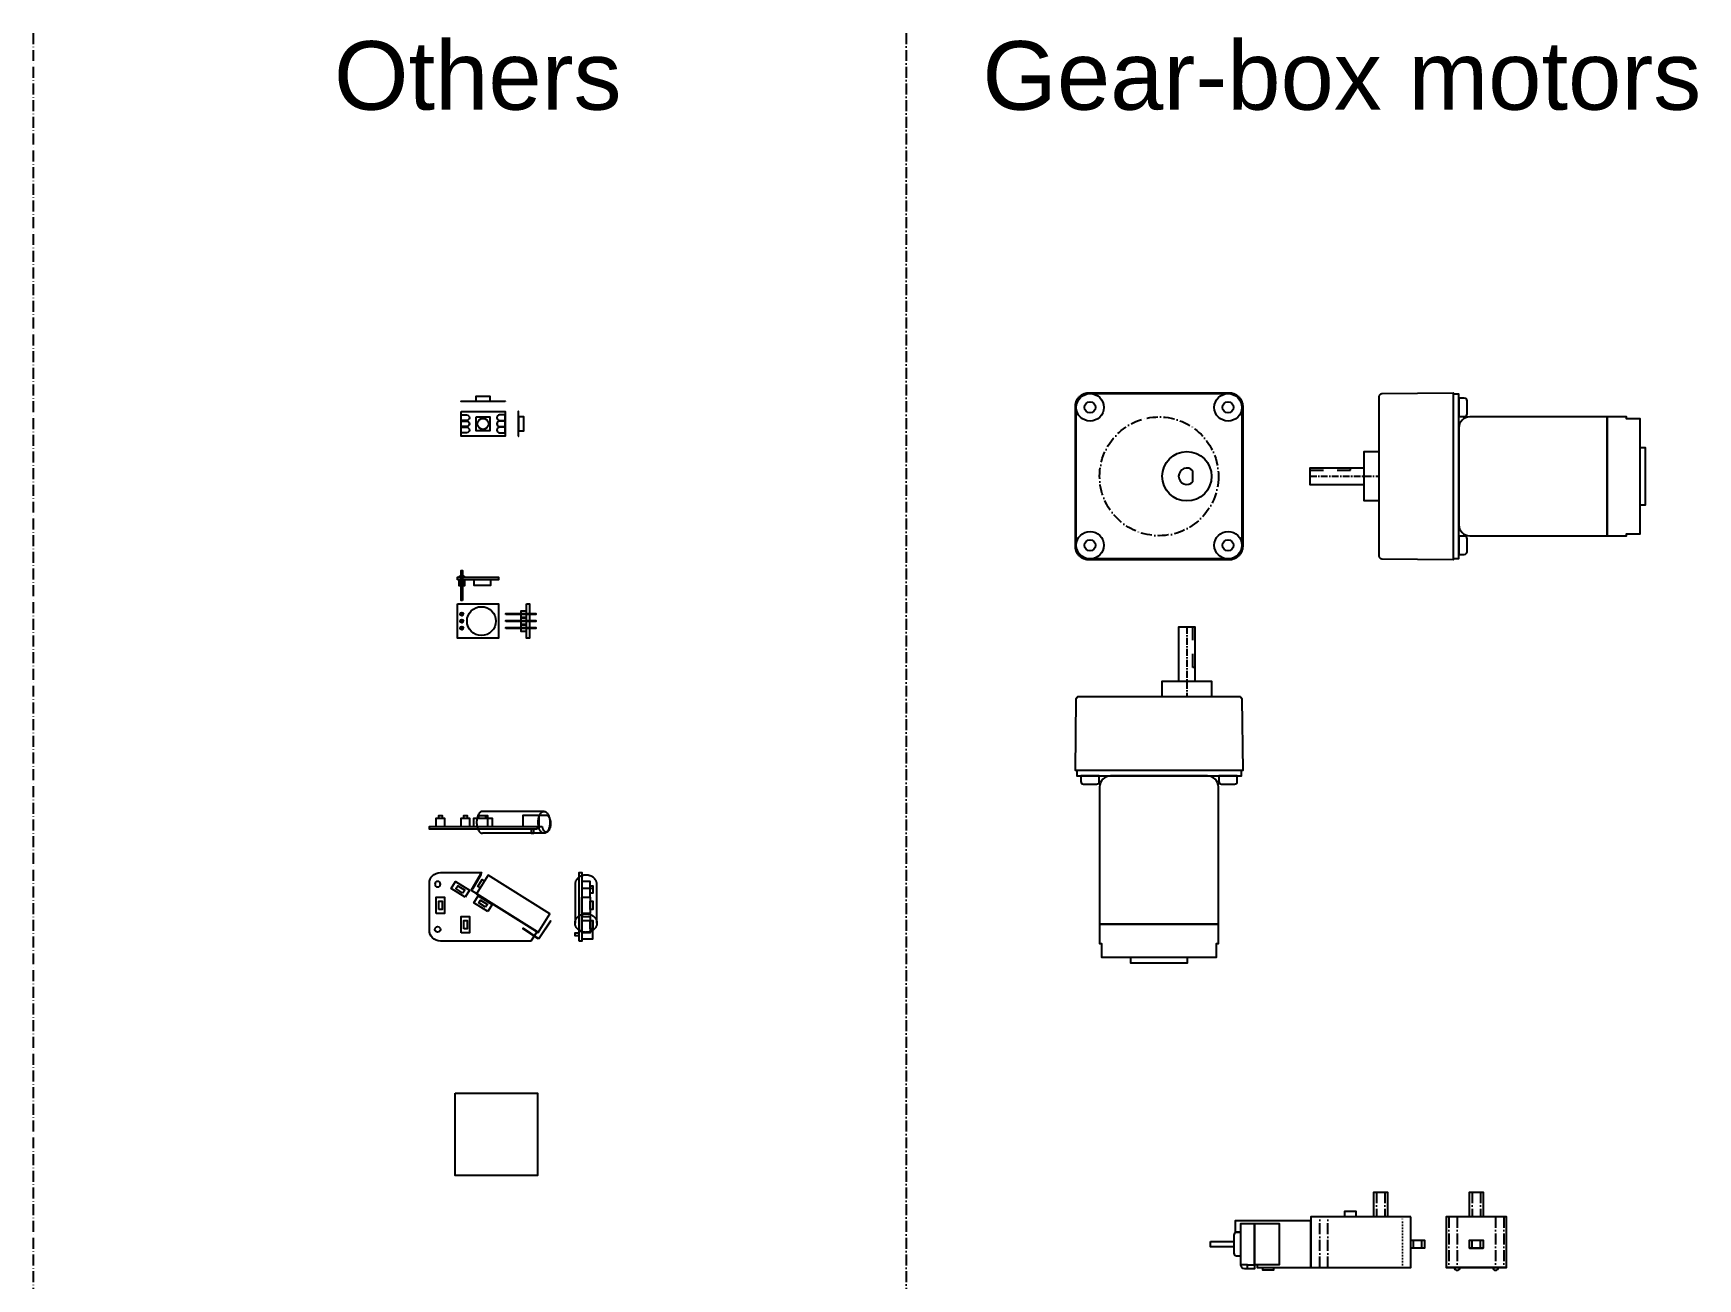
# Model space of a CAD drawing. Header units: millimetres. Extents: x -1110 to 1117, y -1011 to -125.
# Drawn here: x -1110 to -504, y -580 to -125 of the extents above; entities that cross this region are included whole.
import ezdxf

# ---------------------------------------------------------------- set-up
doc = ezdxf.new("R2010")
doc.units = ezdxf.units.MM
doc.header["$MEASUREMENT"] = 0
for name, pattern in [('Center', [4, 2.5, -0.5, 0.5, -0.5]), ('DashDot', [6, 4, -1, 0, -1]), ('Dashed', [10, 5, -5]), ('Dots', [1, 0, -1])]:
    doc.linetypes.add(name, pattern=pattern)
for name, color, linetype, true_color in [('Default', 7, 'Continuous', 0xffffff), ('Gear-box motor$Armicher G-01', 18, 'Continuous', 0x000000), ('Gear-box motor$Motor G-01', 18, 'Continuous', 0x000000), ('Others$Battry', 18, 'Continuous', 0x000000), ('Others$LED - Addressable', 18, 'Continuous', 0x000000), ('Others$RF 433 Remote', 18, 'Continuous', 0x000000), ('Others$Touch Sensor', 18, 'Continuous', 0x000000)]:
    doc.layers.add(name, color=color, linetype=linetype, true_color=true_color)
doc.styles.add('ArialMT', font='')
doc.styles.get('ArialMT').set_extended_font_data('Arial')

msp = doc.modelspace()

# ---------------------------------------------------------------- linework, layer by layer
at = {"layer": 'Default', "linetype": 'DashDot'}
for points in [[(-1110.21, -125.4), (-1110.21, -1010.77)], [(-792.03, -125.4), (-792.03, -1010.77)]]:
    msp.add_lwpolyline(points, dxfattribs=at)
at = {"layer": 'Gear-box motor$Armicher G-01'}
for points in [[(-621.61, -556.95), (-621.61, -547.95), (-616.61, -547.95), (-616.61, -556.95)], [(-586.72, -556.95), (-586.72, -547.95), (-581.72, -547.95), (-581.72, -556.95)], [(-608.11, -556.95), (-644.61, -556.95), (-644.61, -575.45), (-608.11, -575.45)], [(-656.11, -574.45), (-664.11, -574.45), (-664.11, -575.45), (-656.11, -575.45), (-644.61, -575.45), (-644.61, -558.45), (-656.11, -558.45), (-672.11, -558.45), (-672.11, -562.45), (-670.11, -562.45), (-670.11, -559.45), (-656.11, -559.45)], [(-665.11, -559.45), (-656.11, -559.45), (-656.11, -574.45), (-665.11, -574.45)], [(-681.11, -565.95), (-672.61, -565.95), (-672.61, -567.95), (-681.11, -567.95)]]:
    msp.add_lwpolyline(points, close=True, dxfattribs=at)
at = {"layer": 'Gear-box motor$Armicher G-01', "linetype": 'DashDot'}
for points in [[(-620.61, -547.95), (-620.61, -556.95)], [(-617.61, -547.95), (-617.61, -556.95)], [(-585.72, -547.95), (-585.72, -556.95)], [(-582.72, -547.95), (-582.72, -556.95)], [(-641.31, -575.45), (-641.31, -556.95)], [(-638.31, -575.45), (-638.31, -556.95)], [(-594.22, -556.95), (-594.22, -575.45)], [(-591.22, -556.95), (-591.22, -575.45)], [(-577.22, -556.95), (-577.22, -575.45)], [(-574.22, -556.95), (-574.22, -575.45)], [(-607.11, -568.45), (-607.11, -565.45)], [(-604.11, -568.45), (-604.11, -565.45)], [(-585.72, -568.45), (-585.72, -565.45)], [(-582.72, -568.45), (-582.72, -565.45)]]:
    msp.add_lwpolyline(points, dxfattribs=at)
at = {"layer": 'Gear-box motor$Armicher G-01'}
for points in [[(-632.11, -556.95), (-632.11, -554.95), (-628.11, -554.95), (-628.11, -556.95)], [(-573.22, -575.45), (-573.22, -556.95), (-595.22, -556.95), (-595.22, -575.45), (-573.22, -575.45), (-595.22, -575.45)], [(-672.61, -563.7), (-672.61, -570.2)], [(-671.61, -571.2), (-670.11, -571.2), (-670.11, -562.7), (-671.61, -562.7)], [(-670.11, -574.45), (-670.11, -559.45)], [(-670.11, -559.45), (-665.11, -559.45), (-665.11, -575.95), (-668.61, -575.95)], [(-608.11, -565.45), (-603.11, -565.45), (-603.11, -568.45), (-608.11, -568.45)], [(-586.72, -568.45), (-581.72, -568.45), (-586.72, -568.45), (-586.72, -565.45), (-581.72, -565.45), (-581.72, -568.45)], [(-667.61, -574.45), (-670.11, -574.45)], [(-667.61, -575.95), (-667.61, -574.45), (-665.11, -574.45)], [(-658.11, -575.45), (-658.11, -576.45), (-662.11, -576.45), (-662.11, -575.45)]]:
    msp.add_lwpolyline(points, dxfattribs=at)
at = {"layer": 'Gear-box motor$Armicher G-01', "linetype": 'Dots'}
msp.add_lwpolyline([(-611.11, -575.45), (-611.11, -556.95)], dxfattribs=at)
at = {"layer": 'Gear-box motor$Armicher G-01'}
for centre, start, end in [((-671.61, -563.7), 90, 180), ((-671.61, -570.2), 180, 270), ((-591.22, -575.45), 180, 0), ((-577.22, -575.45), 180, 0)]:
    msp.add_arc(centre, 1, start, end, dxfattribs=at)
at = {"layer": 'Gear-box motor$Armicher G-01', "extrusion": (0, 0, -1)}
msp.add_arc((668.61, -574.45), 1.5, 270, 0, dxfattribs=at)
at = {"layer": 'Gear-box motor$Motor G-01'}
for points in [[(-725.34, -256.45), (-674.45, -256.45)], [(-725.04, -256.8), (-674.74, -256.8)], [(-619.63, -316.12), (-619.63, -257.79)], [(-618.65, -256.79), (-592.63, -256.45), (-592.63, -317.45), (-618.65, -317.12)], [(-592.63, -256.45), (-592.63, -317.45)], [(-588.63, -258.45), (-590.63, -258.45), (-590.63, -265.15), (-588.63, -265.15)], [(-587.63, -264.15), (-587.63, -259.45)], [(-730.39, -312.39), (-730.39, -261.51)], [(-730.04, -312.1), (-730.04, -261.8)], [(-669.74, -261.8), (-669.74, -312.1)], [(-669.39, -261.51), (-669.39, -312.39)], [(-586.63, -308.6), (-536.53, -308.6), (-536.53, -265.3), (-586.63, -265.3)], [(-590.63, -269.3), (-590.63, -304.6)], [(-619.63, -295.95), (-625.13, -295.95), (-625.13, -277.95), (-619.63, -277.95)], [(-524.53, -297.3), (-522.53, -297.3), (-522.53, -276.6), (-524.53, -276.6)], [(-687.54, -288.99), (-687.54, -284.91)], [(-625.13, -283.95), (-644.93, -283.95), (-644.93, -289.95), (-625.13, -289.95)], [(-588.63, -308.75), (-590.63, -308.75), (-590.63, -315.45), (-588.63, -315.45)], [(-587.63, -314.45), (-587.63, -309.75)], [(-674.45, -317.45), (-725.34, -317.45)], [(-674.74, -317.1), (-725.04, -317.1)], [(-686.74, -361.71), (-686.74, -341.91), (-692.74, -341.91), (-692.74, -361.71)], [(-698.74, -367.21), (-698.74, -361.71), (-680.74, -361.71), (-680.74, -367.21)], [(-669.73, -368.2), (-669.39, -394.21), (-730.39, -394.21), (-730.06, -368.2)], [(-729.06, -367.21), (-670.73, -367.21)], [(-721.69, -398.21), (-721.69, -396.21), (-728.39, -396.21), (-728.39, -398.21)], [(-727.39, -399.21), (-722.69, -399.21)], [(-721.54, -400.21), (-721.54, -450.31), (-678.24, -450.31), (-678.24, -400.21)], [(-682.24, -396.21), (-717.54, -396.21)], [(-671.39, -398.21), (-671.39, -396.21), (-678.09, -396.21), (-678.09, -398.21)], [(-677.09, -399.21), (-672.39, -399.21)], [(-710.24, -462.31), (-710.24, -464.31), (-689.54, -464.31), (-689.54, -462.31)]]:
    msp.add_lwpolyline(points, dxfattribs=at)
for points in [[(-592.63, -316.95), (-590.63, -316.95), (-590.63, -256.95), (-592.63, -256.95)], [(-536.53, -308.6), (-529.53, -308.6), (-529.53, -307.95), (-524.53, -307.95), (-524.53, -265.95), (-529.53, -265.95), (-529.53, -265.3), (-536.53, -265.3)], [(-729.89, -394.21), (-729.89, -396.21), (-669.89, -396.21), (-669.89, -394.21)], [(-721.54, -450.31), (-721.54, -457.31), (-720.89, -457.31), (-720.89, -462.31), (-678.89, -462.31), (-678.89, -457.31), (-678.24, -457.31), (-678.24, -450.31)]]:
    msp.add_lwpolyline(points, close=True, dxfattribs=at)
at = {"layer": 'Gear-box motor$Motor G-01', "linetype": 'Dashed'}
for points in [[(-644.93, -284.75), (-630.13, -284.75), (-630.13, -283.95)], [(-686.74, -356.71), (-687.54, -356.71), (-687.54, -341.91)]]:
    msp.add_lwpolyline(points, dxfattribs=at)
at = {"layer": 'Gear-box motor$Motor G-01', "linetype": 'Center'}
for points in [[(-644.93, -286.95), (-619.63, -286.95)], [(-689.74, -341.91), (-689.74, -367.21)]]:
    msp.add_lwpolyline(points, dxfattribs=at)
at = {"layer": 'Gear-box motor$Motor G-01'}
for centre, radius in [((-725.04, -261.8), 5), ((-725.04, -261.8), 2), ((-674.74, -261.8), 5), ((-674.74, -261.8), 2), ((-689.74, -286.95), 9), ((-725.04, -312.1), 5), ((-674.74, -312.1), 5), ((-725.04, -312.1), 2), ((-674.74, -312.1), 2)]:
    msp.add_circle(centre, radius, dxfattribs=at)
at = {"layer": 'Gear-box motor$Motor G-01', "linetype": 'DashDot'}
msp.add_circle((-699.89, -286.95), 21.65, dxfattribs=at)
at = {"layer": 'Gear-box motor$Motor G-01', "extrusion": (0, 0, -1)}
for centre, radius, start, end in [((725.04, -261.8), 5, 0, 90), ((674.74, -261.8), 5, 90, 180), ((618.63, -257.79), 1, 0, 89.25732), ((725.04, -312.1), 5, 270, 0), ((674.74, -312.1), 5, 180, 270), ((618.63, -316.12), 1, 270.74268, 0), ((729.06, -368.21), 1, 0.74268, 90), ((670.73, -368.21), 1, 90, 179.25732)]:
    msp.add_arc(centre, radius, start, end, dxfattribs=at)
at = {"layer": 'Gear-box motor$Motor G-01'}
for centre, radius, start, end in [((-588.63, -259.45), 1, 0, 90), ((-586.63, -269.3), 4, 90, 180), ((-588.63, -264.15), 1, 270, 0), ((-689.74, -286.95), 3, 42.83343, 317.16657), ((-586.63, -304.6), 4, 180, 270), ((-588.63, -309.75), 1, 0, 90), ((-588.63, -314.45), 1, 270, 0), ((-727.39, -398.21), 1, 180, 270), ((-722.69, -398.21), 1, 270, 0), ((-717.54, -400.21), 4, 90, 180), ((-682.24, -400.21), 4, 0, 90), ((-677.09, -398.21), 1, 180, 270), ((-672.39, -398.21), 1, 270, 0)]:
    msp.add_arc(centre, radius, start, end, dxfattribs=at)
for points in [[(-730.39, -261.51), (-730.39, -256.45), (-725.34, -256.45)], [(-674.45, -256.45), (-669.39, -256.45), (-669.39, -261.51)], [(-725.34, -317.45), (-730.39, -317.45), (-730.39, -312.39)], [(-669.39, -312.39), (-669.39, -317.45), (-674.45, -317.45)]]:
    msp.add_rational_spline(points, [1, 0.707106781187, 1], degree=2, dxfattribs=at)
at = {"layer": 'Others$Battry'}
msp.add_lwpolyline([(-956.43, -511.9), (-926.43, -511.9), (-926.43, -541.9), (-956.43, -541.9)], close=True, dxfattribs=at)
at = {"layer": 'Others$LED - Addressable'}
for points in [[(-938.27, -259.69), (-954.27, -259.69), (-954.27, -259.59), (-938.27, -259.59)], [(-954.27, -263.32), (-938.27, -263.32), (-938.27, -272.32), (-954.27, -272.32)], [(-948.77, -265.32), (-943.77, -265.32), (-943.77, -270.32), (-948.77, -270.32)], [(-933.44, -272.32), (-933.34, -272.32), (-933.34, -263.32), (-933.44, -263.32)], [(-933.34, -270.32), (-931.44, -270.32), (-931.44, -265.32), (-933.34, -265.32)]]:
    msp.add_lwpolyline(points, close=True, dxfattribs=at)
for points in [[(-948.77, -259.59), (-948.77, -257.69), (-943.77, -257.69), (-943.77, -259.59)], [(-952.27, -266.57), (-954.27, -266.57), (-954.27, -264.57), (-952.27, -264.57)], [(-952.27, -268.82), (-954.27, -268.82), (-954.27, -266.82), (-952.27, -266.82)], [(-940.27, -266.57), (-938.27, -266.57), (-938.27, -264.57), (-940.27, -264.57)], [(-940.27, -268.82), (-938.27, -268.82), (-938.27, -266.82), (-940.27, -266.82)], [(-952.27, -271.07), (-954.27, -271.07), (-954.27, -269.07), (-952.27, -269.07)], [(-940.27, -271.07), (-938.27, -271.07), (-938.27, -269.07), (-940.27, -269.07)]]:
    msp.add_lwpolyline(points, dxfattribs=at)
msp.add_circle((-946.27, -267.82), 2.01, dxfattribs=at)
at = {"layer": 'Others$LED - Addressable', "extrusion": (0, 0, -1)}
for centre in [(952.27, -265.57), (952.27, -267.82), (952.27, -270.07)]:
    msp.add_arc(centre, 1, 90, 270, dxfattribs=at)
at = {"layer": 'Others$LED - Addressable'}
for centre in [(-940.27, -265.57), (-940.27, -267.82), (-940.27, -270.07)]:
    msp.add_arc(centre, 1, 90, 270, dxfattribs=at)
at = {"layer": 'Others$RF 433 Remote'}
for p, q in [((-926.29, -455.34), (-925.88, -455.26)), ((-925.82, -455.53), (-926.24, -455.62))]:
    msp.add_line(p, q, dxfattribs=at)
for points in [[(-963.32, -414.63), (-963.32, -411.63), (-960.32, -411.63), (-960.32, -414.63)], [(-962.42, -411.63), (-962.42, -410.63), (-961.22, -410.63), (-961.22, -411.63)], [(-954.22, -414.63), (-954.22, -411.63), (-951.22, -411.63), (-951.22, -414.63)], [(-953.32, -411.63), (-953.32, -410.63), (-952.12, -410.63), (-952.12, -411.63)], [(-949.62, -414.63), (-949.62, -411.63), (-942.97, -411.63), (-942.97, -414.63)], [(-947.87, -411.63), (-947.87, -410.63), (-944.71, -410.63), (-944.71, -411.63)], [(-924.05, -409.13), (-946.49, -409.13)], [(-945.38, -410.63), (-945.38, -411.63)], [(-944.64, -411.63), (-944.64, -414.63)], [(-923.21, -410.63), (-931.81, -410.63), (-931.81, -414.63), (-924.78, -414.63)], [(-925.82, -414.63), (-925.82, -410.63)], [(-924.05, -417.13), (-946.49, -417.13)], [(-928.74, -415.63), (-928.74, -417.13), (-927.74, -417.13), (-927.74, -415.63)], [(-965.82, -452.42), (-965.82, -435.42)], [(-961.82, -431.42), (-946.82, -431.42), (-950.57, -437.92), (-926.57, -452.99), (-928.82, -456.42), (-961.82, -456.42)], [(-947.29, -437.03), (-948.14, -436.49), (-946.54, -433.95), (-945.69, -434.48)], [(-912.76, -435.76), (-912.76, -449.85)], [(-910.26, -440.46), (-907.26, -440.46), (-907.26, -434.73), (-910.26, -434.73)], [(-904.76, -449.85), (-904.76, -435.76)], [(-907.26, -437.27), (-910.26, -437.27)], [(-906.26, -437.3), (-907.26, -437.3)], [(-926.24, -455.62), (-931.81, -451.89), (-931.69, -451.72), (-926.29, -455.34)], [(-925.88, -455.26), (-921.7, -449.02), (-921.54, -449.14)], [(-921.54, -449.14), (-925.82, -455.53)], [(-911.26, -454.47), (-912.76, -454.47), (-912.76, -453.47), (-911.26, -453.47)]]:
    msp.add_lwpolyline(points, dxfattribs=at)
for points in [[(-926.57, -415.63), (-965.82, -415.63), (-965.82, -414.63), (-926.57, -414.63)], [(-952.81, -440.46), (-957.89, -437.27), (-956.3, -434.73), (-951.22, -437.92)], [(-953.6, -438.9), (-956.14, -437.3), (-955.51, -436.29), (-952.97, -437.88)], [(-950.02, -437.37), (-947.02, -432.17), (-947.19, -432.07), (-950.19, -437.27)], [(-944.36, -432.37), (-948.62, -439.14), (-926.18, -453.24), (-921.92, -446.46)], [(-911.26, -456.42), (-911.26, -431.42), (-910.26, -431.42), (-910.26, -456.42)], [(-907.26, -438.9), (-907.26, -436.29), (-906.26, -436.29), (-906.26, -438.9)], [(-963.32, -446.42), (-963.32, -440.42), (-960.32, -440.42), (-960.32, -446.42)], [(-962.42, -444.92), (-962.42, -441.92), (-961.22, -441.92), (-961.22, -444.92)], [(-944.54, -445.65), (-949.62, -442.46), (-948.03, -439.92), (-942.94, -443.11)], [(-945.33, -444.09), (-947.87, -442.5), (-947.23, -441.48), (-944.69, -443.08)], [(-910.26, -446.42), (-910.26, -440.42), (-907.26, -440.42), (-907.26, -446.42)], [(-907.26, -444.92), (-907.26, -441.92), (-906.26, -441.92), (-906.26, -444.92)], [(-954.22, -453.42), (-954.22, -447.42), (-951.22, -447.42), (-951.22, -453.42)], [(-953.32, -451.92), (-953.32, -448.92), (-952.12, -448.92), (-952.12, -451.92)], [(-910.26, -453.42), (-910.26, -447.42), (-907.26, -447.42), (-907.26, -453.42)], [(-907.26, -451.92), (-907.26, -448.92), (-906.26, -448.92), (-906.26, -451.92)], [(-910.26, -455.62), (-906.26, -455.62), (-906.26, -449.02), (-910.26, -449.02)]]:
    msp.add_lwpolyline(points, close=True, dxfattribs=at)
at = {"layer": 'Others$RF 433 Remote', "extrusion": (0, 0, -1)}
msp.add_circle((962.82, -435.67), 1, dxfattribs=at)
at = {"layer": 'Others$RF 433 Remote'}
msp.add_circle((-962.82, -452.17), 1, dxfattribs=at)
at = {"layer": 'Others$RF 433 Remote', "extrusion": (0, 0, -1)}
for centre, start, end in [((961.82, -435.42), 0, 90), ((961.82, -452.42), 270, 0)]:
    msp.add_arc(centre, 4, start, end, dxfattribs=at)
at = {"layer": 'Others$RF 433 Remote'}
for points, weights, knots in [([(-946.49, -409.13), (-948.62, -409.13), (-948.62, -413.13), (-948.62, -417.13), (-946.49, -417.13)], [1, 0.707106781187, 1, 0.707106781187, 1], [6.283185, 6.283185, 6.283185, 7.853982, 7.853982, 9.424778, 9.424778, 9.424778]), ([(-924.05, -409.13), (-926.18, -409.13), (-926.18, -413.13), (-926.18, -417.13), (-924.05, -417.13), (-921.92, -417.13), (-921.92, -413.13), (-921.92, -409.13), (-924.05, -409.13)], [1, 0.707106781187, 1, 0.707106781187, 1, 0.707106781187, 1, 0.707106781187, 1], [0, 0, 0, 1.570796, 1.570796, 3.141593, 3.141593, 4.712389, 4.712389, 6.283185, 6.283185, 6.283185]), ([(-924.78, -414.63), (-924.39, -416.63), (-923.21, -416.63), (-921.54, -416.63), (-921.54, -413.63), (-921.54, -410.63), (-923.21, -410.63)], [0.897358423438, 0.773459080339, 1, 0.707106781187, 1, 0.707106781187, 1], [-21.51072, -21.51072, -21.51072, -17.86588, -17.86588, -13.153491, -13.153491, -8.441102, -8.441102, -8.441102]), ([(-904.76, -435.76), (-904.76, -432.37), (-908.76, -432.37), (-912.76, -432.37), (-912.76, -435.76)], [1, 0.707106781187, 1, 0.707106781187, 1], [14.093216, 14.093216, 14.093216, 15.664013, 15.664013, 17.234809, 17.234809, 17.234809]), ([(-904.76, -449.85), (-904.76, -446.46), (-908.76, -446.46), (-912.76, -446.46), (-912.76, -449.85), (-912.76, -453.24), (-908.76, -453.24), (-904.76, -453.24), (-904.76, -449.85)], [1, 0.707106781187, 1, 0.707106781187, 1, 0.707106781187, 1, 0.707106781187, 1], [0, 0, 0, 1.570796, 1.570796, 3.141593, 3.141593, 4.712389, 4.712389, 6.283185, 6.283185, 6.283185])]:
    msp.add_rational_spline(points, weights, degree=2, knots=knots, dxfattribs=at)
at = {"layer": 'Others$Touch Sensor'}
for points in [[(-953.82, -332.27), (-954.22, -332.27), (-954.22, -321.27), (-953.82, -321.27)], [(-955.62, -324.67), (-955.62, -323.67), (-940.62, -323.67), (-940.62, -324.67)], [(-952.92, -324.67), (-955.12, -324.67), (-955.12, -326.77), (-952.92, -326.77)], [(-955.62, -333.49), (-940.62, -333.49), (-940.62, -345.99), (-955.62, -345.99)], [(-930.39, -333.49), (-929.39, -333.49), (-929.39, -345.99), (-930.39, -345.99)], [(-937.99, -337.4), (-937.99, -337), (-926.99, -337), (-926.99, -337.4)], [(-937.99, -339.94), (-937.99, -339.54), (-926.99, -339.54), (-926.99, -339.94)], [(-930.39, -338.3), (-930.39, -336.1), (-932.49, -336.1), (-932.49, -338.3)], [(-930.39, -340.84), (-930.39, -338.64), (-932.49, -338.64), (-932.49, -340.84)], [(-937.99, -342.48), (-937.99, -342.08), (-926.99, -342.08), (-926.99, -342.48)], [(-930.39, -343.38), (-930.39, -341.18), (-932.49, -341.18), (-932.49, -343.38)]]:
    msp.add_lwpolyline(points, close=True, dxfattribs=at)
for points in [[(-955.12, -323.67), (-954.22, -322.95)], [(-953.82, -322.95), (-952.92, -323.67)], [(-949.62, -324.67), (-949.62, -326.67), (-943.44, -326.67), (-943.44, -324.67)]]:
    msp.add_lwpolyline(points, dxfattribs=at)
for centre, radius in [((-954.02, -337.2), 0.6), ((-954.02, -339.74), 0.6), ((-946.87, -339.74), 5.25), ((-954.02, -342.28), 0.6)]:
    msp.add_circle(centre, radius, dxfattribs=at)
for p in [(-954.02, -337.2), (-954.02, -339.74), (-954.02, -342.28)]:
    msp.add_point(p, dxfattribs=at)

# ---------------------------------------------------------------- texts
at = {"layer": 'Default', "char_height": 25, "attachment_point": 7, "style": 'ArialMT'}
for s, insert, width in [('Others', (-1000.61, -153.62), 255.9783), ('Gear-box motors', (-764.28, -153.62), 568.4783)]:
    msp.add_mtext(s, dxfattribs=dict(at, insert=insert, width=width))

doc.saveas('drawing.dxf')
